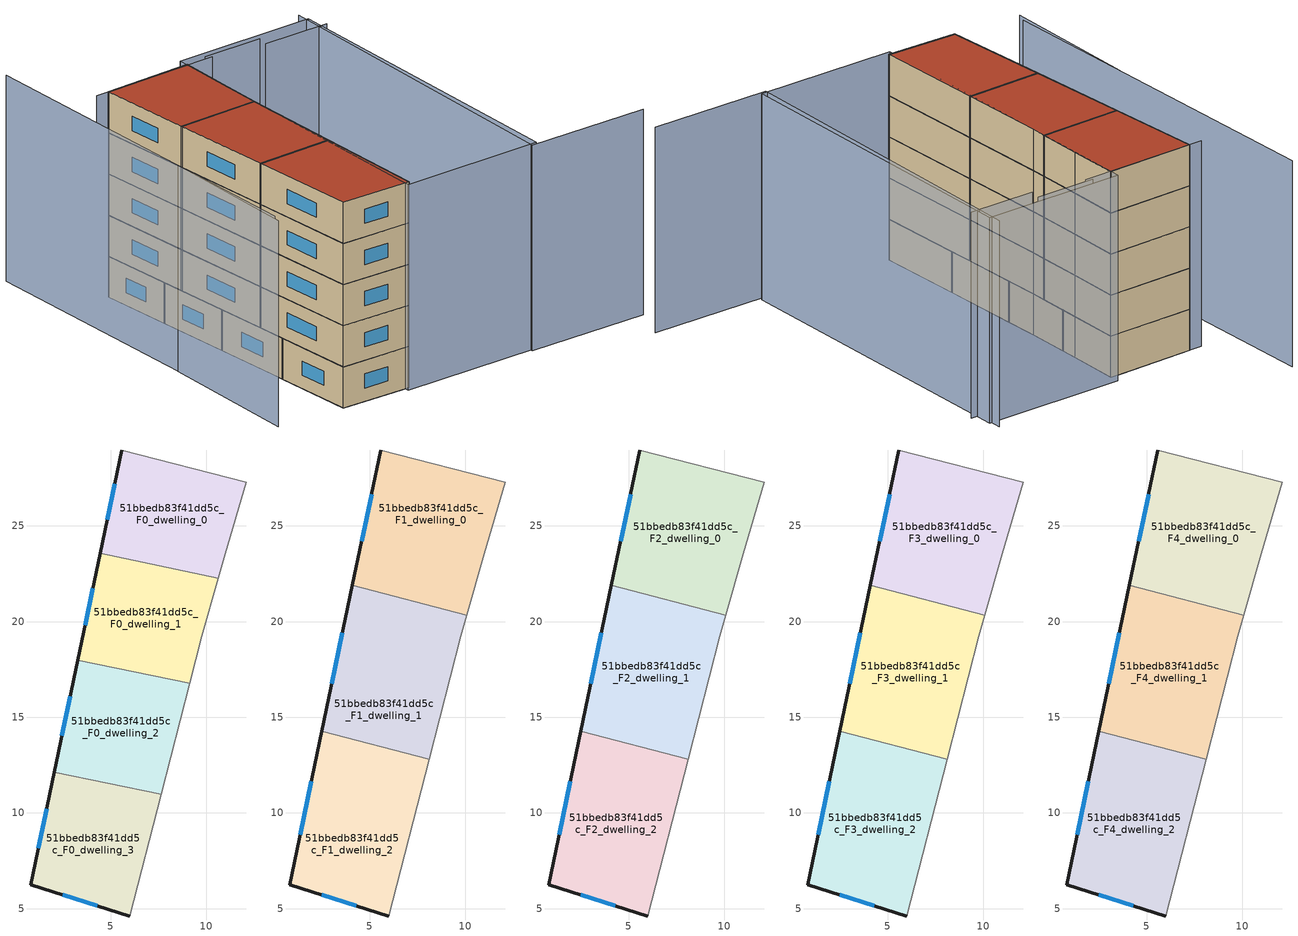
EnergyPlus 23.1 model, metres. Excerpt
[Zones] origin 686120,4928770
51bbedb83f41dd5c_F0_dwelling_0
 floor ground (EU_floor_Construction): 10.63,22.27 10.99,23.53 12.08,27.27 5.58,28.96 4.45,23.56 z0
 wall outside (EU_wall_Construction): 4.45,23.56 5.58,28.96 z0:3
 wall adiabatic (EU_wall_Construction): 5.58,28.96 12.08,27.27 10.99,23.53 10.63,22.27 z0:3
 wall to 51bbedb83f41dd5c_F0_dwelling_1 (EU_wall_Construction): 10.63,22.27 4.45,23.56 z0:3
 window (EU_Window_Construction): 4.82,25.32 5.21,27.2 z0.98:2.02
51bbedb83f41dd5c_F0_dwelling_1
 floor ground (EU_floor_Construction): 9.14,16.77 9.77,19.22 10.63,22.27 4.45,23.56 3.29,17.99 z0
 wall outside (EU_wall_Construction): 3.29,17.99 4.45,23.56 z0:3
 wall adiabatic (EU_wall_Construction): 10.63,22.27 9.77,19.22 9.14,16.77 z0:3
 wall to 51bbedb83f41dd5c_F0_dwelling_2 (EU_wall_Construction): 9.14,16.77 3.29,17.99 z0:3
 window (EU_Window_Construction): 3.67,19.8 4.07,21.75 z0.98:2.02
51bbedb83f41dd5c_F0_dwelling_2
 floor ground (EU_floor_Construction): 7.64,10.97 9.14,16.77 3.29,17.99 2.06,12.13 z0
 wall outside (EU_wall_Construction): 2.06,12.13 3.29,17.99 z0:3
 wall to 51bbedb83f41dd5c_F0_dwelling_3 (EU_wall_Construction): 7.64,10.97 2.06,12.13 z0:3
 wall adiabatic (EU_wall_Construction): 9.14,16.77 7.64,10.97 z0:3
 window (EU_Window_Construction): 2.46,14.04 2.89,16.08 z0.98:2.02
51bbedb83f41dd5c_F0_dwelling_3
 floor ground (EU_floor_Construction): 5.99,4.62 7.64,10.97 2.06,12.13 0.83,6.24 z0
 wall outside (EU_wall_Construction): 5.99,4.62 0.83,6.24 2.06,12.13 z0:3
 wall adiabatic (EU_wall_Construction): 7.64,10.97 5.99,4.62 z0:3
 window (EU_Window_Construction): 4.31,5.14 2.51,5.71 / 1.23,8.16 1.66,10.22 z0.98:2.02
51bbedb83f41dd5c_F1_dwelling_0
 floor to 51bbedb83f41dd5c_F0_dwelling_0 (EU_floor_Construction): 10.63,22.27 10.99,23.53 12.08,27.27 5.58,28.96 4.45,23.56 z3
 floor to 51bbedb83f41dd5c_F0_dwelling_1 (EU_floor_Construction): 10.08,20.33 10.63,22.27 4.45,23.56 4.1,21.89 z3
 wall outside (EU_wall_Construction): 4.1,21.89 5.58,28.96 z3:6
 wall adiabatic (EU_wall_Construction): 5.58,28.96 12.08,27.27 10.99,23.53 10.08,20.33 z3:6
 wall to 51bbedb83f41dd5c_F1_dwelling_1 (EU_wall_Construction): 10.08,20.33 4.1,21.89 z3:6
 window (EU_Window_Construction): 4.58,24.19 5.1,26.66 z3.98:5.02
51bbedb83f41dd5c_F1_dwelling_1
 floor to 51bbedb83f41dd5c_F0_dwelling_1 (EU_floor_Construction): 9.14,16.77 9.77,19.22 10.08,20.33 4.1,21.89 3.29,17.99 z3
 floor to 51bbedb83f41dd5c_F0_dwelling_2 (EU_floor_Construction): 8.11,12.8 9.14,16.77 3.29,17.99 2.51,14.26 z3
 wall outside (EU_wall_Construction): 2.51,14.26 4.1,21.89 z3:6
 wall adiabatic (EU_wall_Construction): 10.08,20.33 9.77,19.22 8.11,12.8 z3:6
 wall to 51bbedb83f41dd5c_F1_dwelling_2 (EU_wall_Construction): 8.11,12.8 2.51,14.26 z3:6
 window (EU_Window_Construction): 3.03,16.74 3.58,19.4 z3.98:5.02
51bbedb83f41dd5c_F1_dwelling_2
 floor to 51bbedb83f41dd5c_F0_dwelling_2 (EU_floor_Construction): 7.64,10.97 8.11,12.8 2.51,14.26 2.06,12.13 z3
 floor to 51bbedb83f41dd5c_F0_dwelling_3 (EU_floor_Construction): 5.99,4.62 7.64,10.97 2.06,12.13 0.83,6.24 z3
 wall outside (EU_wall_Construction): 5.99,4.62 0.83,6.24 2.51,14.26 z3:6
 wall adiabatic (EU_wall_Construction): 8.11,12.8 5.99,4.62 z3:6
 window (EU_Window_Construction): 4.31,5.14 2.51,5.71 / 1.38,8.85 1.96,11.65 z3.98:5.02
51bbedb83f41dd5c_F2_dwelling_0
 floor to 51bbedb83f41dd5c_F1_dwelling_0 (EU_floor_Construction): 10.08,20.33 10.99,23.53 12.08,27.27 5.58,28.96 4.1,21.89 z6
 wall outside (EU_wall_Construction): 4.1,21.89 5.58,28.96 z6:9
 wall adiabatic (EU_wall_Construction): 5.58,28.96 12.08,27.27 10.99,23.53 10.08,20.33 z6:9
 wall to 51bbedb83f41dd5c_F2_dwelling_1 (EU_wall_Construction): 10.08,20.33 4.1,21.89 z6:9
 window (EU_Window_Construction): 4.58,24.19 5.1,26.66 z6.98:8.02
51bbedb83f41dd5c_F2_dwelling_1
 floor to 51bbedb83f41dd5c_F1_dwelling_1 (EU_floor_Construction): 8.11,12.8 9.77,19.22 10.08,20.33 4.1,21.89 2.51,14.26 z6
 wall outside (EU_wall_Construction): 2.51,14.26 4.1,21.89 z6:9
 wall adiabatic (EU_wall_Construction): 10.08,20.33 9.77,19.22 8.11,12.8 z6:9
 wall to 51bbedb83f41dd5c_F2_dwelling_2 (EU_wall_Construction): 8.11,12.8 2.51,14.26 z6:9
 window (EU_Window_Construction): 3.03,16.74 3.58,19.4 z6.98:8.02
51bbedb83f41dd5c_F2_dwelling_2
 floor to 51bbedb83f41dd5c_F1_dwelling_2 (EU_floor_Construction): 5.99,4.62 8.11,12.8 2.51,14.26 0.83,6.24 z6
 wall outside (EU_wall_Construction): 5.99,4.62 0.83,6.24 2.51,14.26 z6:9
 wall adiabatic (EU_wall_Construction): 8.11,12.8 5.99,4.62 z6:9
 window (EU_Window_Construction): 4.31,5.14 2.51,5.71 / 1.38,8.85 1.96,11.65 z6.98:8.02
51bbedb83f41dd5c_F3_dwelling_0
 floor to 51bbedb83f41dd5c_F2_dwelling_0 (EU_floor_Construction): 10.08,20.33 10.99,23.53 12.08,27.27 5.58,28.96 4.1,21.89 z9
 wall outside (EU_wall_Construction): 4.1,21.89 5.58,28.96 z9:12
 wall adiabatic (EU_wall_Construction): 5.58,28.96 12.08,27.27 10.99,23.53 10.08,20.33 z9:12
 wall to 51bbedb83f41dd5c_F3_dwelling_1 (EU_wall_Construction): 10.08,20.33 4.1,21.89 z9:12
 window (EU_Window_Construction): 4.58,24.19 5.1,26.66 z9.98:11.02
51bbedb83f41dd5c_F3_dwelling_1
 floor to 51bbedb83f41dd5c_F2_dwelling_1 (EU_floor_Construction): 8.11,12.8 9.77,19.22 10.08,20.33 4.1,21.89 2.51,14.26 z9
 wall outside (EU_wall_Construction): 2.51,14.26 4.1,21.89 z9:12
 wall adiabatic (EU_wall_Construction): 10.08,20.33 9.77,19.22 8.11,12.8 z9:12
 wall to 51bbedb83f41dd5c_F3_dwelling_2 (EU_wall_Construction): 8.11,12.8 2.51,14.26 z9:12
 window (EU_Window_Construction): 3.03,16.74 3.58,19.4 z9.98:11.02
51bbedb83f41dd5c_F3_dwelling_2
 floor to 51bbedb83f41dd5c_F2_dwelling_2 (EU_floor_Construction): 5.99,4.62 8.11,12.8 2.51,14.26 0.83,6.24 z9
 wall outside (EU_wall_Construction): 5.99,4.62 0.83,6.24 2.51,14.26 z9:12
 wall adiabatic (EU_wall_Construction): 8.11,12.8 5.99,4.62 z9:12
 window (EU_Window_Construction): 4.31,5.14 2.51,5.71 / 1.38,8.85 1.96,11.65 z9.98:11.02
51bbedb83f41dd5c_F4_dwelling_0
 floor to 51bbedb83f41dd5c_F3_dwelling_0 (EU_floor_Construction): 10.08,20.33 10.99,23.53 12.08,27.27 5.58,28.96 4.1,21.89 z12
 wall outside (EU_wall_Construction): 4.1,21.89 5.58,28.96 z12:15
 wall adiabatic (EU_wall_Construction): 5.58,28.96 12.08,27.27 10.99,23.53 10.08,20.33 z12:15
 wall to 51bbedb83f41dd5c_F4_dwelling_1 (EU_wall_Construction): 10.08,20.33 4.1,21.89 z12:15
 window (EU_Window_Construction): 4.58,24.19 5.1,26.66 z12.98:14.02
 roof outside (EU_roof_Construction): 12.08,27.27 10.99,23.53 10.08,20.33 4.1,21.89 5.58,28.96 z15
51bbedb83f41dd5c_F4_dwelling_1
 floor to 51bbedb83f41dd5c_F3_dwelling_1 (EU_floor_Construction): 8.11,12.8 9.77,19.22 10.08,20.33 4.1,21.89 2.51,14.26 z12
 wall outside (EU_wall_Construction): 2.51,14.26 4.1,21.89 z12:15
 wall adiabatic (EU_wall_Construction): 10.08,20.33 9.77,19.22 8.11,12.8 z12:15
 wall to 51bbedb83f41dd5c_F4_dwelling_2 (EU_wall_Construction): 8.11,12.8 2.51,14.26 z12:15
 window (EU_Window_Construction): 3.03,16.74 3.58,19.4 z12.98:14.02
 roof outside (EU_roof_Construction): 10.08,20.33 9.77,19.22 8.11,12.8 2.51,14.26 4.1,21.89 z15
51bbedb83f41dd5c_F4_dwelling_2
 floor to 51bbedb83f41dd5c_F3_dwelling_2 (EU_floor_Construction): 5.99,4.62 8.11,12.8 2.51,14.26 0.83,6.24 z12
 wall outside (EU_wall_Construction): 5.99,4.62 0.83,6.24 2.51,14.26 z12:15
 wall adiabatic (EU_wall_Construction): 8.11,12.8 5.99,4.62 z12:15
 window (EU_Window_Construction): 4.31,5.14 2.51,5.71 / 1.38,8.85 1.96,11.65 z12.98:14.02
 roof outside (EU_roof_Construction): 8.11,12.8 5.99,4.62 0.83,6.24 2.51,14.26 z15
shading: -0.98,18.47 -4.02,8 / 3.63,35.9 -3.58,8.62 / 24.24,-1.14 15.4,1.47 / 15.4,1.47 22.6,25.83 / 22.64,23.58 17.71,24.97 / 18.12,25.74 13.73,27 / 14.04,26.65 4.63,29.22 / 5.58,4.42 12.24,27.94 / 12.24,27.94 22.55,25.02 / 22.55,25.02 15.89,1.5 / 15.89,1.5 5.58,4.42 z0:15
[Building]
EU S2 Campaign: North Axis=0; Terrain=City; Solar Distribution=FullExterior
[Site:Location]
Bologna: Latitude=44.5; Longitude=11.25; Time Zone=1; Elevation=37
[SizingPeriod:WeatherFileDays]
AnnualSizingPeriod: Begin Month=1; Begin Day of Month=1; End Month=12; End Day of Month=31; Day of Week for Start Day=Monday; Use Weather File Daylight Saving Period=No; Use Weather File Rain and Snow Indicators=No
[MATERIAL]
EU_InternalMass_Material: Roughness=MediumRough; Thickness=0.1; Conductivity=1; Density=1800; Specific Heat=900; Thermal Absorptance=0.9; Solar Absorptance=0.7; Visible Absorptance=0.7
[MATERIAL:NOMASS] Roughness=MediumRough; Thermal Absorptance=0.9; Solar Absorptance=0.7; Visible Absorptance=0.7
Name | Thermal Resistance
EU_wall_NoMass | 0.905828
EU_roof_NoMass | 0.37593
EU_floor_NoMass | 0.67114
[WINDOWMATERIAL:SIMPLEGLAZINGSYSTEM]
EU_Window_SimpleGlazing: UFactor=4.52486; Solar Heat Gain Coefficient=0.85; Visible Transmittance=0.85
[CONSTRUCTION]
EU_wall_Construction: EU_wall_NoMass
EU_roof_Construction: EU_roof_NoMass
EU_floor_Construction: EU_floor_NoMass
EU_InternalMass_Construction: EU_InternalMass_Material
EU_Window_Construction: EU_Window_SimpleGlazing
[ZONE] Type=1; Multiplier=1; Ceiling Height=autocalculate; Floor Area=autocalculate; Part of Total Floor Area=Yes
Name | Volume
51bbedb83f41dd5c_F0_dwelling_0; 51bbedb83f41dd5c_F0_dwelling_3 | 104.661
51bbedb83f41dd5c_F1_dwelling_0; 51bbedb83f41dd5c_F2_dwelling_0; 51bbedb83f41dd5c_F3_dwelling_0; 51bbedb83f41dd5c_F4_dwelling_0 | 139.548
51bbedb83f41dd5c_F0_dwelling_1 | 104.652
51bbedb83f41dd5c_F1_dwelling_1; 51bbedb83f41dd5c_F2_dwelling_1; 51bbedb83f41dd5c_F3_dwelling_1; 51bbedb83f41dd5c_F4_dwelling_1 | 139.554
51bbedb83f41dd5c_F0_dwelling_2 | 104.655
51bbedb83f41dd5c_F1_dwelling_2; 51bbedb83f41dd5c_F2_dwelling_2; 51bbedb83f41dd5c_F3_dwelling_2; 51bbedb83f41dd5c_F4_dwelling_2 | 139.546
[INTERNALMASS] Construction=EU_InternalMass_Construction
Name | Zone or ZoneList | Surface Area
51bbedb83f41dd5c_F0_dwelling_0_EU_InternalMass | 51bbedb83f41dd5c_F0_dwelling_0 | 34.887
51bbedb83f41dd5c_F0_dwelling_1_EU_InternalMass | 51bbedb83f41dd5c_F0_dwelling_1 | 34.884
51bbedb83f41dd5c_F0_dwelling_2_EU_InternalMass | 51bbedb83f41dd5c_F0_dwelling_2 | 34.8853
51bbedb83f41dd5c_F0_dwelling_3_EU_InternalMass | 51bbedb83f41dd5c_F0_dwelling_3 | 34.887
51bbedb83f41dd5c_F1_dwelling_0_EU_InternalMass | 51bbedb83f41dd5c_F1_dwelling_0 | 46.5155
51bbedb83f41dd5c_F1_dwelling_1_EU_InternalMass | 51bbedb83f41dd5c_F1_dwelling_1 | 46.5184
51bbedb83f41dd5c_F1_dwelling_2_EU_InternalMass | 51bbedb83f41dd5c_F1_dwelling_2 | 46.5155
51bbedb83f41dd5c_F2_dwelling_0_EU_InternalMass | 51bbedb83f41dd5c_F2_dwelling_0 | 46.5155
51bbedb83f41dd5c_F2_dwelling_1_EU_InternalMass | 51bbedb83f41dd5c_F2_dwelling_1 | 46.5184
51bbedb83f41dd5c_F2_dwelling_2_EU_InternalMass | 51bbedb83f41dd5c_F2_dwelling_2 | 46.5155
51bbedb83f41dd5c_F3_dwelling_0_EU_InternalMass | 51bbedb83f41dd5c_F3_dwelling_0 | 46.5155
51bbedb83f41dd5c_F3_dwelling_1_EU_InternalMass | 51bbedb83f41dd5c_F3_dwelling_1 | 46.5184
51bbedb83f41dd5c_F3_dwelling_2_EU_InternalMass | 51bbedb83f41dd5c_F3_dwelling_2 | 46.5155
51bbedb83f41dd5c_F4_dwelling_0_EU_InternalMass | 51bbedb83f41dd5c_F4_dwelling_0 | 46.5155
51bbedb83f41dd5c_F4_dwelling_1_EU_InternalMass | 51bbedb83f41dd5c_F4_dwelling_1 | 46.5184
51bbedb83f41dd5c_F4_dwelling_2_EU_InternalMass | 51bbedb83f41dd5c_F4_dwelling_2 | 46.5155
[OTHEREQUIPMENT] Fuel Type=Electricity; Design Level Calculation Method=Watts/Area; Power per Zone Floor Area=1; Fraction Latent=0; Fraction Radiant=0; Fraction Lost=0; Carbon Dioxide Generation Rate=0; EndUse Subcategory=EU_Step8_InternalGains
Name | Zone or ZoneList or Space or SpaceList | Schedule
EU_Step8_InternalGain_51bbedb83f41dd5c_F0_dwelling_0_f000 | 51bbedb83f41dd5c_F0_dwelling_0 | EU_Step8_GainSchedule_51bbedb83f41dd5c_F0_dwelling_0_f000
EU_Step8_InternalGain_51bbedb83f41dd5c_F0_dwelling_1_f000 | 51bbedb83f41dd5c_F0_dwelling_1 | EU_Step8_GainSchedule_51bbedb83f41dd5c_F0_dwelling_1_f000
EU_Step8_InternalGain_51bbedb83f41dd5c_F0_dwelling_2_f000 | 51bbedb83f41dd5c_F0_dwelling_2 | EU_Step8_GainSchedule_51bbedb83f41dd5c_F0_dwelling_2_f000
EU_Step8_InternalGain_51bbedb83f41dd5c_F0_dwelling_3_f000 | 51bbedb83f41dd5c_F0_dwelling_3 | EU_Step8_GainSchedule_51bbedb83f41dd5c_F0_dwelling_3_f000
EU_Step8_InternalGain_51bbedb83f41dd5c_F1_dwelling_0_f000 | 51bbedb83f41dd5c_F1_dwelling_0 | EU_Step8_GainSchedule_51bbedb83f41dd5c_F1_dwelling_0_f000
EU_Step8_InternalGain_51bbedb83f41dd5c_F1_dwelling_1_f000 | 51bbedb83f41dd5c_F1_dwelling_1 | EU_Step8_GainSchedule_51bbedb83f41dd5c_F1_dwelling_1_f000
EU_Step8_InternalGain_51bbedb83f41dd5c_F1_dwelling_2_f000 | 51bbedb83f41dd5c_F1_dwelling_2 | EU_Step8_GainSchedule_51bbedb83f41dd5c_F1_dwelling_2_f000
EU_Step8_InternalGain_51bbedb83f41dd5c_F2_dwelling_0_f000 | 51bbedb83f41dd5c_F2_dwelling_0 | EU_Step8_GainSchedule_51bbedb83f41dd5c_F2_dwelling_0_f000
EU_Step8_InternalGain_51bbedb83f41dd5c_F2_dwelling_1_f000 | 51bbedb83f41dd5c_F2_dwelling_1 | EU_Step8_GainSchedule_51bbedb83f41dd5c_F2_dwelling_1_f000
EU_Step8_InternalGain_51bbedb83f41dd5c_F2_dwelling_2_f000 | 51bbedb83f41dd5c_F2_dwelling_2 | EU_Step8_GainSchedule_51bbedb83f41dd5c_F2_dwelling_2_f000
EU_Step8_InternalGain_51bbedb83f41dd5c_F3_dwelling_0_f000 | 51bbedb83f41dd5c_F3_dwelling_0 | EU_Step8_GainSchedule_51bbedb83f41dd5c_F3_dwelling_0_f000
EU_Step8_InternalGain_51bbedb83f41dd5c_F3_dwelling_1_f000 | 51bbedb83f41dd5c_F3_dwelling_1 | EU_Step8_GainSchedule_51bbedb83f41dd5c_F3_dwelling_1_f000
EU_Step8_InternalGain_51bbedb83f41dd5c_F3_dwelling_2_f000 | 51bbedb83f41dd5c_F3_dwelling_2 | EU_Step8_GainSchedule_51bbedb83f41dd5c_F3_dwelling_2_f000
EU_Step8_InternalGain_51bbedb83f41dd5c_F4_dwelling_0_f000 | 51bbedb83f41dd5c_F4_dwelling_0 | EU_Step8_GainSchedule_51bbedb83f41dd5c_F4_dwelling_0_f000
EU_Step8_InternalGain_51bbedb83f41dd5c_F4_dwelling_1_f000 | 51bbedb83f41dd5c_F4_dwelling_1 | EU_Step8_GainSchedule_51bbedb83f41dd5c_F4_dwelling_1_f000
EU_Step8_InternalGain_51bbedb83f41dd5c_F4_dwelling_2_f000 | 51bbedb83f41dd5c_F4_dwelling_2 | EU_Step8_GainSchedule_51bbedb83f41dd5c_F4_dwelling_2_f000
[ZONEVENTILATION:DESIGNFLOWRATE] Schedule=EU_AlwaysOn; Design Flow Rate Calculation Method=AirChanges/Hour; Air Changes per Hour=0.73129; Ventilation Type=Natural; Fan Pressure Rise=0; Fan Total Efficiency=1; Constant Term Coefficient=1; Temperature Term Coefficient=0; Velocity Term Coefficient=0; Velocity Squared Term Coefficient=0; Minimum Indoor Temperature=-100; Maximum Indoor Temperature=100; Delta Temperature=-100; Minimum Outdoor Temperature=-100; Maximum Outdoor Temperature=100; Maximum Wind Speed=40
Name | Zone or ZoneList or Space or SpaceList
EU_ConstantAir_51bbedb83f41dd5c_F0_dwelling_0 | 51bbedb83f41dd5c_F0_dwelling_0
EU_ConstantAir_51bbedb83f41dd5c_F0_dwelling_1 | 51bbedb83f41dd5c_F0_dwelling_1
EU_ConstantAir_51bbedb83f41dd5c_F0_dwelling_2 | 51bbedb83f41dd5c_F0_dwelling_2
EU_ConstantAir_51bbedb83f41dd5c_F0_dwelling_3 | 51bbedb83f41dd5c_F0_dwelling_3
EU_ConstantAir_51bbedb83f41dd5c_F1_dwelling_0 | 51bbedb83f41dd5c_F1_dwelling_0
EU_ConstantAir_51bbedb83f41dd5c_F1_dwelling_1 | 51bbedb83f41dd5c_F1_dwelling_1
EU_ConstantAir_51bbedb83f41dd5c_F1_dwelling_2 | 51bbedb83f41dd5c_F1_dwelling_2
EU_ConstantAir_51bbedb83f41dd5c_F2_dwelling_0 | 51bbedb83f41dd5c_F2_dwelling_0
EU_ConstantAir_51bbedb83f41dd5c_F2_dwelling_1 | 51bbedb83f41dd5c_F2_dwelling_1
EU_ConstantAir_51bbedb83f41dd5c_F2_dwelling_2 | 51bbedb83f41dd5c_F2_dwelling_2
EU_ConstantAir_51bbedb83f41dd5c_F3_dwelling_0 | 51bbedb83f41dd5c_F3_dwelling_0
EU_ConstantAir_51bbedb83f41dd5c_F3_dwelling_1 | 51bbedb83f41dd5c_F3_dwelling_1
EU_ConstantAir_51bbedb83f41dd5c_F3_dwelling_2 | 51bbedb83f41dd5c_F3_dwelling_2
EU_ConstantAir_51bbedb83f41dd5c_F4_dwelling_0 | 51bbedb83f41dd5c_F4_dwelling_0
EU_ConstantAir_51bbedb83f41dd5c_F4_dwelling_1 | 51bbedb83f41dd5c_F4_dwelling_1
EU_ConstantAir_51bbedb83f41dd5c_F4_dwelling_2 | 51bbedb83f41dd5c_F4_dwelling_2
[HVACTEMPLATE:THERMOSTAT] Constant Heating Setpoint=20; Constant Cooling Setpoint=50
EU_HeatOnly_51bbedb83f41dd5c_F0_dwelling_0; EU_HeatOnly_51bbedb83f41dd5c_F0_dwelling_1; EU_HeatOnly_51bbedb83f41dd5c_F0_dwelling_2; EU_HeatOnly_51bbedb83f41dd5c_F0_dwelling_3; EU_HeatOnly_51bbedb83f41dd5c_F1_dwelling_0; EU_HeatOnly_51bbedb83f41dd5c_F1_dwelling_1; EU_HeatOnly_51bbedb83f41dd5c_F1_dwelling_2; EU_HeatOnly_51bbedb83f41dd5c_F2_dwelling_0; EU_HeatOnly_51bbedb83f41dd5c_F2_dwelling_1; EU_HeatOnly_51bbedb83f41dd5c_F2_dwelling_2; EU_HeatOnly_51bbedb83f41dd5c_F3_dwelling_0; EU_HeatOnly_51bbedb83f41dd5c_F3_dwelling_1; EU_HeatOnly_51bbedb83f41dd5c_F3_dwelling_2; EU_HeatOnly_51bbedb83f41dd5c_F4_dwelling_0; EU_HeatOnly_51bbedb83f41dd5c_F4_dwelling_1; EU_HeatOnly_51bbedb83f41dd5c_F4_dwelling_2
[HVACTEMPLATE:ZONE:IDEALLOADSAIRSYSTEM] System Availability Schedule=EU_AlwaysOn; Maximum Heating Supply Air Temperature=50; Minimum Cooling Supply Air Temperature=13; Maximum Heating Supply Air Humidity Ratio=0.0156; Minimum Cooling Supply Air Humidity Ratio=0.0077; Heating Limit=NoLimit; Cooling Limit=NoLimit; Heating Availability Schedule=EU_AlwaysOn; Cooling Availability Schedule=EU_CoolingOff; Dehumidification Control Type=ConstantSensibleHeatRatio; Cooling Sensible Heat Ratio=0.7; Dehumidification Setpoint=60; Humidification Control Type=None; Humidification Setpoint=30; Outdoor Air Method=None; Outdoor Air Flow Rate per Person=0.00944; Outdoor Air Flow Rate per Zone Floor Area=0; Outdoor Air Flow Rate per Zone=0; Demand Controlled Ventilation Type=None; Outdoor Air Economizer Type=NoEconomizer; Heat Recovery Type=None; Sensible Heat Recovery Effectiveness=0.7; Latent Heat Recovery Effectiveness=0.65
Name | Template Thermostat
51bbedb83f41dd5c_F0_dwelling_0 | EU_HeatOnly_51bbedb83f41dd5c_F0_dwelling_0
51bbedb83f41dd5c_F0_dwelling_1 | EU_HeatOnly_51bbedb83f41dd5c_F0_dwelling_1
51bbedb83f41dd5c_F0_dwelling_2 | EU_HeatOnly_51bbedb83f41dd5c_F0_dwelling_2
51bbedb83f41dd5c_F0_dwelling_3 | EU_HeatOnly_51bbedb83f41dd5c_F0_dwelling_3
51bbedb83f41dd5c_F1_dwelling_0 | EU_HeatOnly_51bbedb83f41dd5c_F1_dwelling_0
51bbedb83f41dd5c_F1_dwelling_1 | EU_HeatOnly_51bbedb83f41dd5c_F1_dwelling_1
51bbedb83f41dd5c_F1_dwelling_2 | EU_HeatOnly_51bbedb83f41dd5c_F1_dwelling_2
51bbedb83f41dd5c_F2_dwelling_0 | EU_HeatOnly_51bbedb83f41dd5c_F2_dwelling_0
51bbedb83f41dd5c_F2_dwelling_1 | EU_HeatOnly_51bbedb83f41dd5c_F2_dwelling_1
51bbedb83f41dd5c_F2_dwelling_2 | EU_HeatOnly_51bbedb83f41dd5c_F2_dwelling_2
51bbedb83f41dd5c_F3_dwelling_0 | EU_HeatOnly_51bbedb83f41dd5c_F3_dwelling_0
51bbedb83f41dd5c_F3_dwelling_1 | EU_HeatOnly_51bbedb83f41dd5c_F3_dwelling_1
51bbedb83f41dd5c_F3_dwelling_2 | EU_HeatOnly_51bbedb83f41dd5c_F3_dwelling_2
51bbedb83f41dd5c_F4_dwelling_0 | EU_HeatOnly_51bbedb83f41dd5c_F4_dwelling_0
51bbedb83f41dd5c_F4_dwelling_1 | EU_HeatOnly_51bbedb83f41dd5c_F4_dwelling_1
51bbedb83f41dd5c_F4_dwelling_2 | EU_HeatOnly_51bbedb83f41dd5c_F4_dwelling_2
[SIZING:ZONE] Zone Cooling Design Supply Air Temperature Input Method=SupplyAirTemperature; Zone Cooling Design Supply Air Temperature=13; Zone Heating Design Supply Air Temperature Input Method=SupplyAirTemperature; Zone Heating Design Supply Air Temperature=50; Zone Cooling Design Supply Air Humidity Ratio=0.008; Zone Heating Design Supply Air Humidity Ratio=0.008; Cooling Design Air Flow Method=DesignDay; Cooling Design Air Flow Rate=0; Cooling Minimum Air Flow per Zone Floor Area=0.000762; Cooling Minimum Air Flow=0; Cooling Minimum Air Flow Fraction=0.2; Heating Design Air Flow Method=DesignDay; Heating Design Air Flow Rate=0; Heating Maximum Air Flow per Zone Floor Area=0.002032; Heating Maximum Air Flow=0.141576; Heating Maximum Air Flow Fraction=0.3; Account for Dedicated Outdoor Air System=No; Dedicated Outdoor Air System Control Strategy=NeutralSupplyAir; Dedicated Outdoor Air Low Setpoint Temperature for Design=autosize; Dedicated Outdoor Air High Setpoint Temperature for Design=autosize; Zone Load Sizing Method=Sensible Load Only No Latent Load; Zone Latent Cooling Design Supply Air Humidity Ratio Input Method=HumidityRatioDifference; Zone Cooling Design Supply Air Humidity Ratio Difference=0.005; Zone Latent Heating Design Supply Air Humidity Ratio Input Method=HumidityRatioDifference; Zone Humidification Design Supply Air Humidity Ratio Difference=0.005
51bbedb83f41dd5c_F0_dwelling_0; 51bbedb83f41dd5c_F0_dwelling_1; 51bbedb83f41dd5c_F0_dwelling_2; 51bbedb83f41dd5c_F0_dwelling_3; 51bbedb83f41dd5c_F1_dwelling_0; 51bbedb83f41dd5c_F1_dwelling_1; 51bbedb83f41dd5c_F1_dwelling_2; 51bbedb83f41dd5c_F2_dwelling_0; 51bbedb83f41dd5c_F2_dwelling_1; 51bbedb83f41dd5c_F2_dwelling_2; 51bbedb83f41dd5c_F3_dwelling_0; 51bbedb83f41dd5c_F3_dwelling_1; 51bbedb83f41dd5c_F3_dwelling_2; 51bbedb83f41dd5c_F4_dwelling_0; 51bbedb83f41dd5c_F4_dwelling_1; 51bbedb83f41dd5c_F4_dwelling_2
[SCHEDULE:CONSTANT]
Name | Hourly Value
EU_AlwaysOn | 1
EU_CoolingOff | 0
[SCHEDULE:FILE] Column Number=1; Rows to Skip at Top=0; Number of Hours of Data=8760; Column Separator=Comma; Interpolate to Timestep=No; Minutes per Item=60; Adjust Schedule for Daylight Savings=Yes
Name | File
EU_Step8_GainSchedule_51bbedb83f41dd5c_F0_dwelling_0_f000 | ../../schedules/51bbedb83f41dd5c/51bbedb83f41dd5c_F0_dwelling_0_f000_gain.csv
EU_Step8_GainSchedule_51bbedb83f41dd5c_F0_dwelling_1_f000 | ../../schedules/51bbedb83f41dd5c/51bbedb83f41dd5c_F0_dwelling_1_f000_gain.csv
EU_Step8_GainSchedule_51bbedb83f41dd5c_F0_dwelling_2_f000 | ../../schedules/51bbedb83f41dd5c/51bbedb83f41dd5c_F0_dwelling_2_f000_gain.csv
EU_Step8_GainSchedule_51bbedb83f41dd5c_F0_dwelling_3_f000 | ../../schedules/51bbedb83f41dd5c/51bbedb83f41dd5c_F0_dwelling_3_f000_gain.csv
EU_Step8_GainSchedule_51bbedb83f41dd5c_F1_dwelling_0_f000 | ../../schedules/51bbedb83f41dd5c/51bbedb83f41dd5c_F1_dwelling_0_f000_gain.csv
EU_Step8_GainSchedule_51bbedb83f41dd5c_F1_dwelling_1_f000 | ../../schedules/51bbedb83f41dd5c/51bbedb83f41dd5c_F1_dwelling_1_f000_gain.csv
EU_Step8_GainSchedule_51bbedb83f41dd5c_F1_dwelling_2_f000 | ../../schedules/51bbedb83f41dd5c/51bbedb83f41dd5c_F1_dwelling_2_f000_gain.csv
EU_Step8_GainSchedule_51bbedb83f41dd5c_F2_dwelling_0_f000 | ../../schedules/51bbedb83f41dd5c/51bbedb83f41dd5c_F2_dwelling_0_f000_gain.csv
EU_Step8_GainSchedule_51bbedb83f41dd5c_F2_dwelling_1_f000 | ../../schedules/51bbedb83f41dd5c/51bbedb83f41dd5c_F2_dwelling_1_f000_gain.csv
EU_Step8_GainSchedule_51bbedb83f41dd5c_F2_dwelling_2_f000 | ../../schedules/51bbedb83f41dd5c/51bbedb83f41dd5c_F2_dwelling_2_f000_gain.csv
EU_Step8_GainSchedule_51bbedb83f41dd5c_F3_dwelling_0_f000 | ../../schedules/51bbedb83f41dd5c/51bbedb83f41dd5c_F3_dwelling_0_f000_gain.csv
EU_Step8_GainSchedule_51bbedb83f41dd5c_F3_dwelling_1_f000 | ../../schedules/51bbedb83f41dd5c/51bbedb83f41dd5c_F3_dwelling_1_f000_gain.csv
EU_Step8_GainSchedule_51bbedb83f41dd5c_F3_dwelling_2_f000 | ../../schedules/51bbedb83f41dd5c/51bbedb83f41dd5c_F3_dwelling_2_f000_gain.csv
EU_Step8_GainSchedule_51bbedb83f41dd5c_F4_dwelling_0_f000 | ../../schedules/51bbedb83f41dd5c/51bbedb83f41dd5c_F4_dwelling_0_f000_gain.csv
EU_Step8_GainSchedule_51bbedb83f41dd5c_F4_dwelling_1_f000 | ../../schedules/51bbedb83f41dd5c/51bbedb83f41dd5c_F4_dwelling_1_f000_gain.csv
EU_Step8_GainSchedule_51bbedb83f41dd5c_F4_dwelling_2_f000 | ../../schedules/51bbedb83f41dd5c/51bbedb83f41dd5c_F4_dwelling_2_f000_gain.csv
